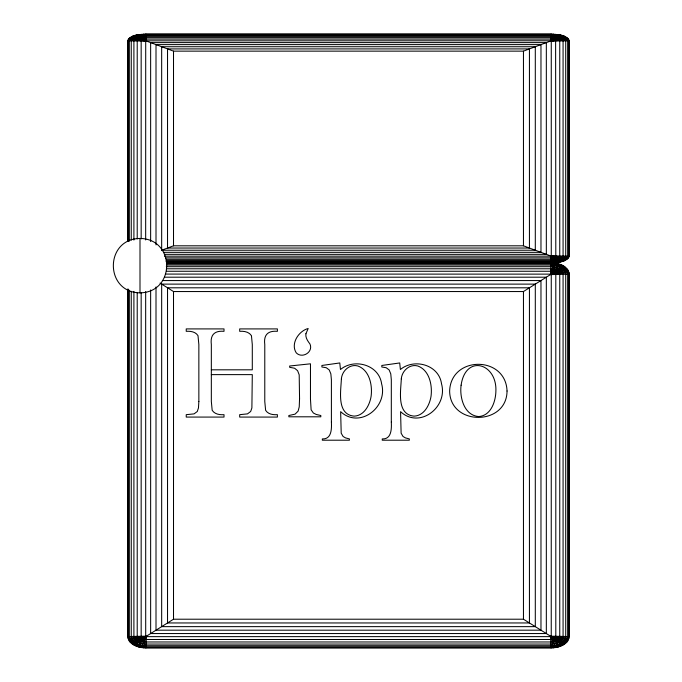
<?xml version="1.0" encoding="UTF-8"?>
<svg xmlns="http://www.w3.org/2000/svg" width="682" height="682" viewBox="0 0 682 682"><rect width="100%" height="100%" fill="white"/><g stroke="black" fill="none" stroke-linecap="round" stroke-linejoin="round"><path stroke-width="1.02" d="M127.773 636.553C128.608 644.942 138.685 647.891 145.863 647.9L146.477 636.17L127.773 636.553L127.773 289.083M127.773 241.266L127.773 40.843C130.441 34.236 139.844 34.629 145.863 34.1L551.107 34.1C557.126 34.629 566.529 34.236 569.197 40.843L569.197 256.117L550.493 255.886L551.107 262.86L550.493 274.59L569.197 274.207L569.197 636.553C568.362 644.942 558.285 647.891 551.107 647.9L145.863 647.9M551.107 34.1L550.493 41.073L569.197 40.843M166.493 262.86L551.107 262.86C557.126 262.323 566.529 262.715 569.197 256.117M143.501 647.806L145.863 636.553L127.926 638.028M569.044 272.723C567.194 266.125 559.632 263.525 553.469 262.954L551.107 274.207L569.044 272.723L569.197 274.207M141.165 292.569L141.165 636.272L142.163 638.335L146.306 639.494L550.672 639.494L553.443 639.085L555.148 638.011L555.804 636.272L555.804 274.479L555.148 272.74L553.443 271.666L550.672 271.257L166.519 271.257M143.501 34.16L145.863 40.843L551.133 40.784L553.469 34.16M141.183 647.516L145.863 636.553L128.387 639.486M555.787 263.243L551.107 274.207L568.583 271.265M165.453 257.864L550.672 257.864L554.816 257.174L555.804 255.946L555.617 40.391L553.946 39.462L550.672 39.096L146.306 39.096L142.163 39.786L141.165 41.005L141.165 238.922M138.94 647.039L145.863 636.553L129.145 640.892M558.029 263.721L551.107 274.207L567.825 269.859M569.044 39.965L551.107 40.843L555.787 34.33M136.818 646.383L145.863 636.553L130.194 642.222M560.152 264.377L551.107 274.207L566.776 268.529M558.029 34.611L551.15 40.784L552.897 39.232M562.121 265.204L551.107 274.207L565.463 267.293M134.848 645.556L145.863 636.553L131.507 643.458M562.121 35.49L551.107 40.843L560.152 35.004M160.048 283.107L173.509 291.546L523.461 291.546L563.903 266.176M133.067 644.575L173.509 619.213L523.461 619.213L563.903 644.575M165.59 274.079L551.218 274.13L554.816 272.425M133.067 36.078L173.509 51.141L523.461 51.141L563.903 36.078M161.668 250.226L535.302 250.226L535.302 46.734L161.668 46.734L161.668 250.226L173.509 245.81L523.461 245.81L563.903 260.882M555.617 40.391L551.167 40.784L565.463 36.734M568.583 39.096L551.107 40.843L566.776 37.467M555.617 256.56L551.269 256.125L551.269 40.835L555.148 39.974M551.261 40.826L555.421 40.178M551.107 40.843L567.825 38.26M139.998 238.444C104.474 238.862 104.474 292.433 139.998 292.851C175.53 292.433 175.53 238.862 139.998 238.444L139.998 292.851M163.45 252.331L540.971 252.331L540.971 44.62L156.007 44.62L156.007 244.881M164.464 254.335L546.333 254.335L546.333 42.625L150.637 42.625L150.637 241.564M164.524 256.185L551.209 256.159L554.816 257.174M166.408 259.331L550.8 259.331C553.75 259.075 558.549 259.356 559.752 255.997L559.752 40.954C558.549 37.595 553.75 37.877 550.8 37.621L146.17 37.621C143.22 37.877 138.42 37.595 137.218 40.954L137.218 238.964M166.306 260.575L550.911 260.575C554.943 260.217 561.354 260.541 563.076 256.04L563.076 40.92C561.354 36.419 554.943 36.734 550.911 36.385L146.067 36.385C142.026 36.734 135.616 36.419 133.902 40.92L133.902 240.064M166.178 261.556L550.996 261.556C555.89 261.129 563.588 261.479 565.719 256.074L565.719 40.886C563.588 35.473 555.89 35.831 550.996 35.396L145.974 35.396C141.089 35.831 133.382 35.473 131.251 40.886L131.251 240.09M167.184 262.272L551.056 262.272C556.572 261.786 565.216 262.161 567.646 256.091L567.646 40.86C565.216 34.791 556.572 35.166 551.056 34.68L145.914 34.68C140.398 35.166 131.754 34.791 129.333 40.86L129.333 241.181M167.15 262.706L551.099 262.706C556.989 262.186 566.205 262.579 568.805 256.108L568.805 40.843C566.205 34.381 556.989 34.765 551.099 34.245L145.88 34.245C139.981 34.765 130.774 34.381 128.165 40.843L128.165 241.266M167.15 263.099L551.099 263.099C558.123 263.107 567.995 265.989 568.805 274.215L568.805 636.545C567.995 644.763 558.123 647.644 551.099 647.653L145.88 647.653C138.847 647.644 128.975 644.763 128.165 636.545L128.165 289.091M167.184 263.832L551.056 263.832C557.637 263.832 566.895 266.526 567.646 274.241L567.646 636.519C566.895 644.226 557.637 646.928 551.056 646.92L145.914 646.92C139.333 646.928 130.074 644.226 129.333 636.519L129.333 290.217M167.235 265.042L550.996 265.042C556.836 265.025 565.088 267.412 565.719 274.275L565.719 636.477C565.088 643.339 556.836 645.735 550.996 645.718L145.974 645.718C140.134 645.735 131.882 643.339 131.251 636.477L131.251 291.325M166.306 266.696L550.911 266.696C555.736 266.662 562.599 268.631 563.076 274.335L563.076 636.425C562.599 642.12 555.736 644.089 550.911 644.055L146.067 644.055C141.234 644.089 134.371 642.12 133.902 636.425L133.902 291.367M166.408 268.785L550.8 268.785C554.355 268.725 559.47 270.157 559.752 274.403L559.752 636.357C559.47 640.594 554.355 642.026 550.8 641.975L146.17 641.975C142.615 642.026 137.5 640.594 137.218 636.357L137.218 292.493M164.464 277.199L546.333 277.199L546.333 633.552L150.637 633.552L150.637 289.969M162.384 280.566L540.971 280.566L540.971 630.185L156.007 630.185L156.007 286.943M211.335 369.815L252.297 369.815L252.297 344.581L251.453 335.672C248.896 331.725 244.02 331.026 239.68 331.316L239.68 328.912L277.395 328.912L277.395 331.316C268.154 330.548 263.448 334.606 264.778 344.581L264.778 401.476L265.622 410.317C268.137 414.324 273.073 414.937 277.395 414.673L277.395 417.077L239.68 417.077L239.68 414.673L247.472 413.88L250.669 411.485L251.888 407.947L252.297 374.623L211.335 374.623M127.773 40.843L146.477 41.073L145.863 34.1M569.197 636.553L550.493 636.17L551.107 647.9M551.107 262.86L553.469 262.954M127.926 39.965L145.863 40.843L141.183 34.33M569.044 256.995L551.107 256.117L553.469 262.8M569.044 638.028L551.107 636.553L553.469 647.806M128.387 39.096L145.863 40.843L138.94 34.611M568.583 257.856L551.107 256.117L555.787 262.63M145.786 636.638L551.218 636.621L555.617 637.312M129.145 38.26L145.863 40.843L136.818 35.004M567.825 258.691L551.107 256.117L558.029 262.34M141.549 40.178L145.709 40.826L145.667 239.945M568.583 639.486L551.107 636.553L555.787 647.516M130.194 37.467L145.863 40.843L134.848 35.49M566.776 259.484L551.107 256.117L560.152 261.956M567.825 640.892L551.107 636.553L558.029 647.039M131.507 36.734L145.786 40.792L144.652 39.164M565.463 260.217L551.107 256.117L562.121 261.462M566.776 642.222L551.107 636.553L560.152 646.383M565.463 643.458L551.107 636.553L562.121 645.556M554.816 638.335L551.244 636.604L551.269 274.19M145.701 636.562L145.667 291.589M523.461 51.141L523.461 245.81M523.461 291.546L523.461 619.213M173.509 51.141L173.509 245.81M173.509 291.546L173.509 619.213M331.401 422.081C331.682 428.68 331.759 439.378 322.33 438.918L322.33 440.205L349.414 440.205L349.414 438.918L345.535 437.912L343.097 436.471L341.205 433.206L340.65 411.655C359.678 429.328 388.143 407.163 381.622 383.872C379.107 364.793 354.427 357.956 340.463 369.508L339.789 362.952L321.904 365.467L321.904 366.993L326.311 367.734L329.227 369.934L330.855 373.864L331.401 379.789L331.401 422.081M391.315 422.081C391.596 428.68 391.673 439.378 382.252 438.918L382.252 440.205L409.328 440.205L409.328 438.918L405.449 437.912L403.019 436.471L401.118 433.206L400.564 411.655C419.601 429.328 448.057 407.163 441.535 383.872C439.029 364.793 414.341 357.956 400.385 369.508L399.712 362.952L381.818 365.467L381.818 366.993L386.225 367.734L389.141 369.934L390.769 373.864L391.315 379.789L391.315 422.081M299.56 398.689L299.228 406.89L298.111 411.127L295.076 414.145L288.861 415.517L288.861 416.804L320.813 416.804L320.813 415.517L316.235 414.46L313.362 413.011L311.12 409.805L310.472 399.098L310.472 363.813L289.654 366.012L289.654 367.3L294.641 368.246L297.608 370.718L299.193 374.827L299.56 398.689M305.911 333.762C305.306 337.684 307.735 341.06 309.969 343.984C313.55 352.091 302.288 358.937 296.295 352.909C290.353 343.899 298.477 331.094 308.17 328.485L305.911 333.762M341.384 378.851C340.94 390.957 336.379 414.528 354.137 416.131C364.248 415.781 369.738 404.997 371.127 396.174C372.517 385.117 369.55 370.241 357.854 365.978C349.653 363.728 342.04 370.863 341.384 378.851M401.297 378.851C400.863 390.957 396.293 414.528 414.051 416.131C424.17 415.781 429.651 404.997 431.05 396.174C432.431 385.117 429.464 370.241 417.768 365.978C409.567 363.728 401.954 370.863 401.297 378.851M198.854 401.476L198.462 407.947L197.294 411.485L194.072 413.88L186.237 414.673L186.237 417.077L224.011 417.077L224.011 414.673C219.664 414.963 214.753 414.289 212.179 410.317L211.335 401.476L211.335 344.581C210.056 334.606 214.745 330.514 224.011 331.316L224.011 328.912L186.237 328.912L186.237 331.316C190.559 331.051 195.495 331.674 198.002 335.672L198.854 344.581L198.854 401.476M461.109 385.185C459.446 397.342 464.127 415.432 478.738 416.557C491.006 415.713 495.712 401.459 495.891 390.982C496.948 363.054 465.576 353.992 461.109 385.185M507.041 391.008C506.769 426.207 449.89 426.148 449.634 390.948C450.938 355.433 505.805 355.45 507.041 391.008M529.437 48.916L167.533 48.916L167.533 248.035L529.437 248.035L529.437 48.916M535.302 284.121L161.668 284.121L161.668 626.639L535.302 626.639L535.302 284.121M529.437 287.804L167.533 287.804L167.533 622.956L529.437 622.956L529.437 287.804"/></g></svg>
